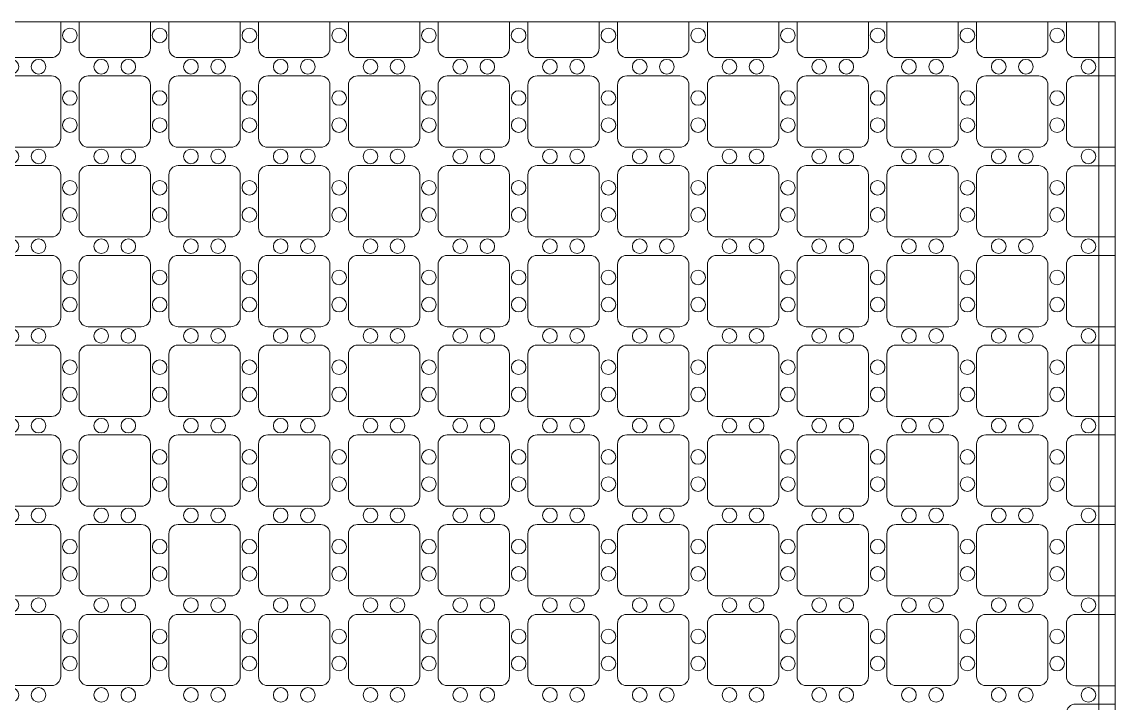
# Model space of a CAD drawing. Header units: inches. Extents: x 0 to 61, y 0 to 29.5.
# Drawn here: x 37.21 to 60.96, y 14.67 to 29.48 of the extents above; entities that cross this region are included whole.
import ezdxf

# ---------------------------------------------------------------- set-up
doc = ezdxf.new("R2010")
doc.units = ezdxf.units.IN
doc.header["$MEASUREMENT"] = 0

# ---------------------------------------------------------------- blocks, each defined once
blk = doc.blocks.new('*U1')
at = {"color": 7, "lineweight": 0}
for p, q in [((0.75435, 0.95435), (-0.39565, 0.95435)), ((-0.59565, 0.75435), (-0.59565, -0.39565)), ((0.95435, -0.39565), (0.95435, 0.75435)), ((-0.39565, -0.59565), (0.75435, -0.59565))]:
    blk.add_line(p, q, dxfattribs=at)
at = {"color": 2, "lineweight": 0}
for centre in [(-0.79565, 0.47435), (-0.79565, -0.11565), (-0.11565, -0.79565), (0.47435, -0.79565)]:
    blk.add_circle(centre, 0.1587, dxfattribs=at)
at = {"color": 7, "lineweight": 0}
for centre, start, end in [((-0.39565, 0.75435), 90, 180), ((0.75435, 0.75435), 0, 90), ((-0.39565, -0.39565), 180, 270), ((0.75435, -0.39565), 270, 0)]:
    blk.add_arc(centre, 0.2, start, end, dxfattribs=at)
blk = doc.blocks.new('*U2')
at = {"color": 0, "linetype": 'ByBlock', "lineweight": -2, "transparency": 16777216}
for p in [(35.1, 25.35), (37.05, 25.35), (39, 25.35), (40.95, 25.35), (42.9, 25.35), (44.85, 25.35), (46.8, 25.35), (48.75, 25.35), (50.7, 25.35), (52.65, 25.35), (54.6, 25.35), (56.55, 25.35), (35.1, 23.4), (37.05, 23.4), (39, 23.4), (40.95, 23.4), (42.9, 23.4), (44.85, 23.4), (46.8, 23.4), (48.75, 23.4), (50.7, 23.4), (52.65, 23.4), (54.6, 23.4), (56.55, 23.4), (35.1, 21.45), (37.05, 21.45), (39, 21.45), (40.95, 21.45), (42.9, 21.45), (44.85, 21.45), (46.8, 21.45), (48.75, 21.45), (50.7, 21.45), (52.65, 21.45), (54.6, 21.45), (56.55, 21.45), (35.1, 19.5), (37.05, 19.5), (39, 19.5), (40.95, 19.5), (42.9, 19.5), (44.85, 19.5), (46.8, 19.5), (48.75, 19.5), (50.7, 19.5), (52.65, 19.5), (54.6, 19.5), (56.55, 19.5), (35.1, 17.55), (37.05, 17.55), (39, 17.55), (40.95, 17.55), (42.9, 17.55), (44.85, 17.55), (46.8, 17.55), (48.75, 17.55), (50.7, 17.55), (52.65, 17.55), (54.6, 17.55), (56.55, 17.55), (35.1, 15.6), (37.05, 15.6), (39, 15.6), (40.95, 15.6), (42.9, 15.6), (44.85, 15.6), (46.8, 15.6), (48.75, 15.6), (50.7, 15.6), (52.65, 15.6), (54.6, 15.6), (56.55, 15.6), (35.1, 13.65), (37.05, 13.65), (39, 13.65), (40.95, 13.65), (42.9, 13.65), (44.85, 13.65), (46.8, 13.65), (48.75, 13.65), (50.7, 13.65), (52.65, 13.65), (54.6, 13.65), (56.55, 13.65)]:
    blk.add_blockref('*U1', p, dxfattribs=at)
blk = doc.blocks.new('*U7')
at = {"color": 7, "lineweight": 0}
for p, q in [((-0.33, 0.954), (0.53, 0.954)), ((-0.53, -0.396), (-0.53, 0.754)), ((0.53, -0.596), (-0.33, -0.596))]:
    blk.add_line(p, q, dxfattribs=at)
at = {"color": 2, "lineweight": 0}
for centre in [(-0.73, 0.474), (-0.73, -0.116), (-0.05, -0.796)]:
    blk.add_circle(centre, 0.159, dxfattribs=at)
at = {"color": 7, "lineweight": 0}
for centre, start, end in [((-0.33, 0.754), 90, 180), ((-0.33, -0.396), 180, 270)]:
    blk.add_arc(centre, 0.2, start, end, dxfattribs=at)
blk = doc.blocks.new('*U8')
at = {"color": 0, "linetype": 'ByBlock', "lineweight": -2, "transparency": 16777216}
for p in [(0, 25.35), (0, 23.4), (0, 21.45), (0, 19.5), (0, 17.55), (0, 15.6), (0, 13.65), (0, 11.7), (0, 9.75), (0, 7.8), (0, 5.85), (0, 3.9), (0, 1.95), (0, 0)]:
    blk.add_blockref('*U7', p, dxfattribs=at)
blk = doc.blocks.new('*U9')
at = {"color": 7, "lineweight": 0}
for p, q in [((-0.596, 0.567), (-0.596, -0.008)), ((0.954, -0.008), (0.954, 0.567)), ((-0.396, -0.208), (0.754, -0.208))]:
    blk.add_line(p, q, dxfattribs=at)
at = {"color": 2, "lineweight": 0}
for centre in [(-0.796, 0.272), (-0.116, -0.408), (0.474, -0.408)]:
    blk.add_circle(centre, 0.159, dxfattribs=at)
at = {"color": 7, "lineweight": 0}
for centre, start, end in [((-0.396, -0.008), 180, 270), ((0.754, -0.008), 270, 360)]:
    blk.add_arc(centre, 0.2, start, end, dxfattribs=at)
blk = doc.blocks.new('*U10')
at = {"color": 0, "linetype": 'ByBlock', "lineweight": -2, "transparency": 16777216}
for p in [(35.1, 0), (37.05, 0), (39, 0), (40.95, 0), (42.9, 0), (44.85, 0), (46.8, 0), (48.75, 0), (50.7, 0), (52.65, 0), (54.6, 0), (56.55, 0)]:
    blk.add_blockref('*U9', p, dxfattribs=at)

msp = doc.modelspace()

# ---------------------------------------------------------------- linework, layer by layer
at = {"color": 7, "lineweight": 0}
for p, q in [((59.9, 29.475), (59.9, 28.9)), ((60.1, 28.7), (60.96, 28.7))]:
    msp.add_line(p, q, dxfattribs=at)
at = {"color": 2, "lineweight": 0}
msp.add_line((60.609, 0), (60.609, 29.475), dxfattribs=at)
msp.add_lwpolyline([(0, 0), (60.96, 0), (60.96, 29.475), (0, 29.475)], close=True, dxfattribs=at)
for centre in [(59.7, 29.18), (60.38, 28.5)]:
    msp.add_circle(centre, 0.159, dxfattribs=at)
at = {"color": 7, "lineweight": 0}
msp.add_arc((60.1, 28.9), 0.2, 180, 270, dxfattribs=at)

# ---------------------------------------------------------------- block references
at = {"color": 2, "lineweight": 0}
for name, p in [('*U10', (1.996, 28.908)), ('*U2', (1.996, 1.996)), ('*U8', (60.43, 1.996))]:
    msp.add_blockref(name, p, dxfattribs=at)

doc.saveas('drawing.dxf')
